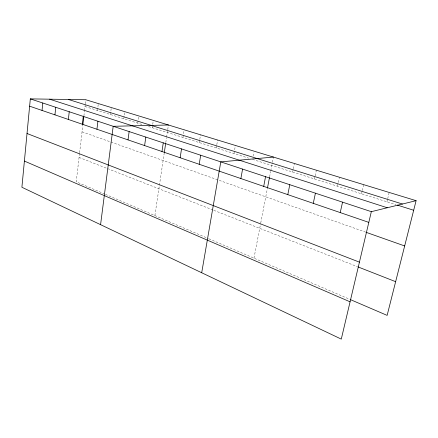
<?xml version="1.0" encoding="UTF-8"?>
<svg xmlns="http://www.w3.org/2000/svg" width="438" height="438" viewBox="0 0 438 438"><rect width="100%" height="100%" fill="white"/><g stroke="black" fill="none" stroke-linecap="round" stroke-linejoin="round"><path stroke-width="0.33" stroke-dasharray="2.19 1.64" d="M79.535 153.388L76.228 181.786L104.857 194.089M79.612 152.714L82.82 125.169M83.91 115.835L84.452 111.17M84.529 110.502L85.235 104.474M85.311 103.795L85.782 99.738M97.482 110.442L98.315 103.571M110.42 114.526L111.307 107.54M123.844 118.764L124.786 111.657M137.784 123.166L138.775 115.933M152.26 127.737L152.643 125.06M152.736 124.387L153.316 120.373M154.882 215.584L164.217 153.174M165.81 142.492L166.511 137.822M166.61 137.154L168.427 124.994M182.969 137.428L184.157 129.796M199.268 142.574L199.69 139.985M199.794 139.333L200.533 134.8M216.257 147.934L216.706 145.296M216.821 144.639L217.604 140.018M233.98 153.53L235.409 145.454M253.06 156.202L253.761 152.402M253.969 258.163L260.61 223.637M260.741 222.964L267.311 188.816M269.622 176.81L270.651 171.477M270.777 170.809L272.305 162.887M272.431 162.241L273.421 157.072M292.65 172.052L293.181 169.413M293.312 168.75L294.374 163.473M314.506 178.95L315.031 176.448M315.163 175.819L316.351 170.19M337.452 186.194L339.423 177.237M361.564 193.804L362.166 191.187M362.319 190.535L363.671 184.65M386.94 201.814L387.542 199.317M387.69 198.693L389.196 192.446M84.994 106.505L142.815 124.753M148.482 126.544L248.653 158.162M252.48 159.372L396.072 204.694M82.043 131.838L365.801 232.206M79.064 157.428L213.158 210.054M213.788 210.306L357.66 266.769M105.47 194.352L208.247 238.513M208.866 238.781L349.65 299.274"/><path stroke-width="0.66" d="M416.1 200.67L85.782 99.738L30.321 98.884L21.9 187.261L341.284 339.116L371.331 211.674L416.1 200.67L387.132 315.382L350.274 299.548M42.037 110.436L42.782 103.007M54.947 114.86L55.741 107.294M68.377 119.459L69.231 111.75M82.36 124.25L83.275 116.398M82.897 124.502L83.833 116.503M96.94 129.243L97.915 121.238M100.576 224.672L113.19 126.292L168.427 124.994M128.022 139.892L129.144 131.57M144.611 145.575L145.816 137.083M161.972 151.521L163.259 142.854M164.316 152.506L165.712 143.16M180.144 157.751L181.529 148.893M199.202 164.277L200.686 155.233M201.699 272.754L220.79 161.885L273.421 157.072M240.867 178.551L242.586 169.09M263.703 186.374L265.554 176.689M267.443 188.148L269.496 177.478M287.799 194.625L289.797 184.705M313.269 203.352L315.42 193.18M340.222 212.589L342.554 202.153M68.405 99.47L402.44 204.026M397.375 205.11L413.68 210.256M49.571 99.18L387.263 207.754M30.321 98.884L371.331 211.674M29.625 106.182L368.807 222.378M366.436 232.43L404.663 245.953M27.019 133.508L359.428 262.148M358.279 267.016L395.64 281.678M24.397 161.069L350.077 301.82"/></g></svg>
